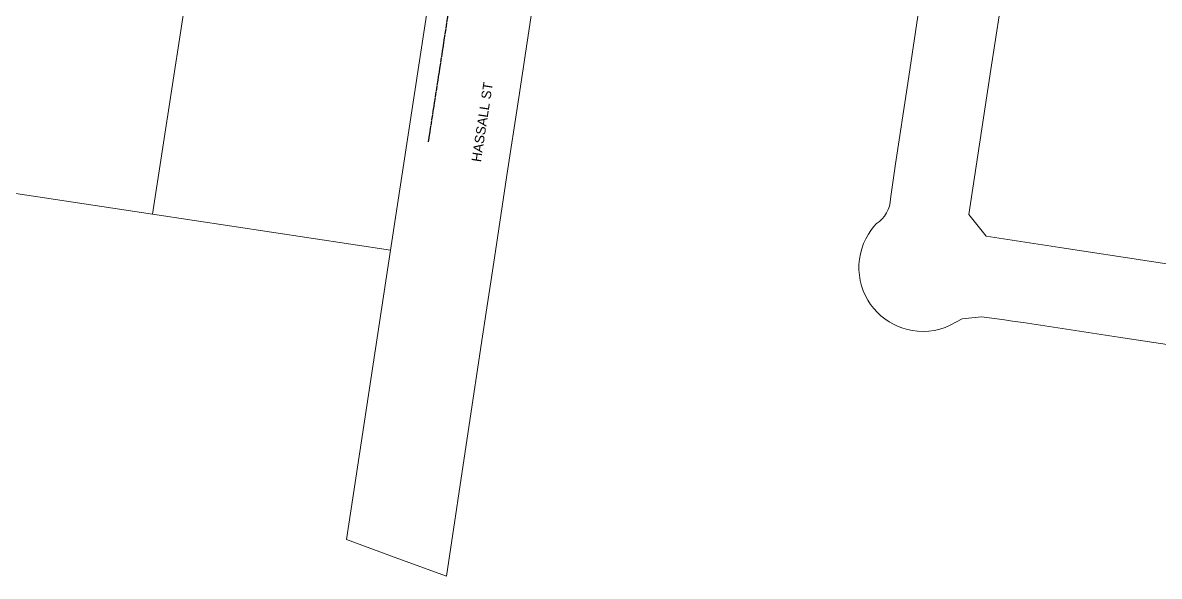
# Model space of a CAD drawing. Header units: metres. Extents: x 306724 to 308705, y 6252900 to 6254147.
# Drawn here: x 307770.4 to 307986, y 6252899.7 to 6253004.7 of the extents above; entities that cross this region are included whole.
import ezdxf

# ---------------------------------------------------------------- set-up
doc = ezdxf.new("R2010")
doc.units = ezdxf.units.M
doc.linetypes.add('Cable Exist OH', pattern=[1, 1, 0])
for name, color, linetype, lineweight in [('Cadastre Buildings_SP_EXT', 9, 'Continuous', 5), ('Cadastre Land Parcels_SP_EXT', 9, 'Continuous', 5), ('Cadastre Roads_SP_EXT', 9, 'Continuous', 5)]:
    doc.layers.add(name, color=color, linetype=linetype, lineweight=lineweight)
doc.layers.add('Mains_HV_EXT', color=7, linetype='Continuous')
doc.styles.get("Standard").update_dxf_attribs({"font": 'arial.ttf'})

msp = doc.modelspace()

# ---------------------------------------------------------------- linework, layer by layer
at = {"layer": 'Cadastre Buildings_SP_EXT', "linetype": 'Continuous'}
msp.add_lwpolyline([(307845.66, 6253058.78), (307809.74, 6253063.59), (307795.05, 6252968.39), (307840.16, 6252961.55), (307853.47, 6253048.33), (307845.66, 6253058.78)], close=True, dxfattribs=at)
at = {"layer": 'Cadastre Land Parcels_SP_EXT', "linetype": 'Continuous'}
msp.add_lwpolyline([(307809.74, 6253063.59), (307775.46, 6253068.15), (307742.27, 6253072.6), (307708.98, 6253077.05), (307670.96, 6253082.19), (307564.29, 6253003.23), (307606.55, 6252996.82), (307694.92, 6252983.47), (307728.32, 6252978.41), (307750.4, 6252975.11), (307761.55, 6252973.43), (307795.05, 6252968.39), (307809.74, 6253063.59)], close=True, dxfattribs=at)
at = {"layer": 'Cadastre Roads_SP_EXT', "linetype": 'Continuous'}
msp.add_lwpolyline([(307854.93, 6252927.19), (307857.67, 6252945.28), (307859.9, 6252960.12), (307862.21, 6252975.37), (307864.5, 6252990.56), (307866.78, 6253005.66), (307869.05, 6253020.67), (307871.33, 6253035.82), (307872.87, 6253045.98), (307862.87, 6253047.19), (307853.47, 6253048.33), (307840.16, 6252961.55), (307831.82, 6252906.67), (307841.61, 6252903.08), (307850.78, 6252899.71), (307854.93, 6252927.19)], close=True, dxfattribs=at)
for points in [[(308002.46, 6252956.7), (307984.55, 6252959.44), (307967.13, 6252962.1), (307953.17, 6252964.23), (307949.88, 6252968.34), (307954.07, 6252995.85), (307956.63, 6253012.61)], [(307940.61, 6253008.47), (307938.3, 6252993.22), (307935.98, 6252977.97), (307935.01, 6252971.34), (307934.95, 6252970.63), (307934.81, 6252969.94), (307934.58, 6252969.27), (307934.27, 6252968.64), (307933.89, 6252968.05), (307933.43, 6252967.51), (307932.92, 6252967.03), (307932.35, 6252966.61), (307931.8, 6252965.98), (307931.29, 6252965.32), (307930.82, 6252964.63), (307930.33, 6252963.74), (307929.91, 6252962.81), (307929.57, 6252961.85), (307929.31, 6252960.86), (307929.13, 6252959.86), (307929.04, 6252958.85), (307929.04, 6252957.83), (307929.12, 6252956.82), (307929.28, 6252955.81), (307929.53, 6252954.82), (307929.86, 6252953.86), (307930.27, 6252952.92), (307930.73, 6252952.08), (307931.26, 6252951.27), (307931.85, 6252950.51), (307932.49, 6252949.8), (307933.19, 6252949.14), (307933.94, 6252948.54), (307934.74, 6252947.99), (307935.58, 6252947.52), (307936.45, 6252947.11), (307937.35, 6252946.77), (307938.27, 6252946.51), (307939.22, 6252946.32), (307940.17, 6252946.2), (307941.23, 6252946.16), (307942.29, 6252946.22), (307943.34, 6252946.36), (307944.38, 6252946.6), (307945.39, 6252946.93), (307946.36, 6252947.34), (307948.59, 6252948.53), (307952.31, 6252948.92), (307956.62, 6252948.33), (307958.19, 6252948.12), (307960.2, 6252947.84), (307978.28, 6252945.09), (307996.27, 6252942.36)]]:
    msp.add_lwpolyline(points, dxfattribs=at)
at = {"layer": 'Mains_HV_EXT', "linetype": 'Cable Exist OH'}
msp.add_lwpolyline([(307861.39, 6253073.15), (307847.34, 6252982.09)], dxfattribs=at)

# ---------------------------------------------------------------- texts
at = {"layer": 'Cadastre Roads_SP_EXT'}
msp.add_text('HASSALL ST', height=1.8, rotation=81.3624, dxfattribs=at).set_placement((307857.33, 6252978.21))

doc.saveas('drawing.dxf')
